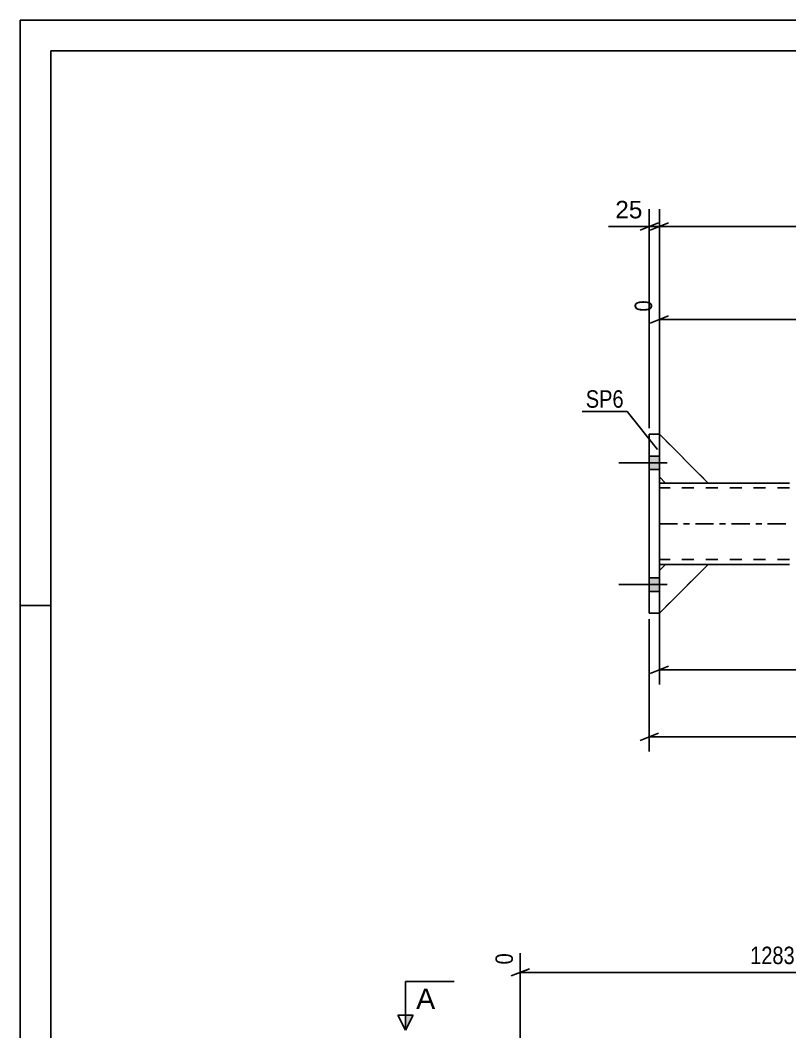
# Model space of a CAD drawing. Header units: millimetres. Extents: x -82 to 1107, y -634 to 207.
# Drawn here: x -82 to 44.2, y 41.1 to 207.1 of the extents above; entities that cross this region are included whole.
import ezdxf

# ---------------------------------------------------------------- set-up
doc = ezdxf.new("R2010")
doc.units = ezdxf.units.MM
doc.linetypes.add('DXK_LINE_DOT2', pattern=[3.9198, 1.9599, -1.9599])
doc.linetypes.add('DXK_LINE_DOT3', pattern=[5.9187, 2.979, -0.9799, 0.9799, -0.9799])
doc.styles.add('Arial', font='ARIAL.TTF', dxfattribs={"height": 0.2})
doc.styles.add('Arial Narrow', font='ARIALN.TTF', dxfattribs={"height": 0.2})

# ---------------------------------------------------------------- blocks, each defined once
blk = doc.blocks.new('Unknown-348435297-1162')
at = {"color": 5, "linetype": 'Continuous'}
for p, q in [((1106.97, 207.06), (-82.03, 207.06)), ((-82.03, 207.06), (-82.03, -633.94)), ((1101.97, 202.06), (-77.03, 202.06)), ((-77.03, 202.06), (-77.03, -628.94)), ((-77.03, 111.06), (-82.03, 111.06))]:
    blk.add_line(p, q, dxfattribs=at)
blk = doc.blocks.new('Part-348435297-2496 - 2361')
at = {"color": 2, "linetype": 'Continuous'}
for p, q in [((23.84, 131.13), (22.84, 131.13)), ((44.18, 131.13), (30.84, 131.13)), ((22.84, 119.39), (22.84, 129.53)), ((23.84, 117.79), (22.84, 117.79)), ((44.18, 117.79), (30.84, 117.79))]:
    blk.add_line(p, q, dxfattribs=at)
at = {"color": 7, "linetype": 'DXK_LINE_DOT2'}
for p, q in [((22.84, 131.13), (22.84, 129.53)), ((22.84, 131.13), (22.84, 130.66)), ((30.84, 131.13), (23.84, 131.13)), ((44.18, 130.33), (22.84, 130.33)), ((22.84, 117.79), (22.84, 119.39)), ((44.18, 118.59), (22.84, 118.59)), ((30.84, 117.79), (23.84, 117.79))]:
    blk.add_line(p, q, dxfattribs=at)
at = {"color": 7, "linetype": 'DXK_LINE_DOT3'}
blk.add_line((22.84, 124.46), (44.18, 124.46), dxfattribs=at)
blk = doc.blocks.new('Part-348435297-2500 - 2361')
at = {"color": 7, "linetype": 'DXK_LINE_DOT2'}
for p, q in [((22.84, 116.79), (23.84, 117.79)), ((30.84, 117.79), (22.84, 109.79)), ((22.84, 109.79), (22.84, 116.79)), ((23.84, 117.79), (30.84, 117.79))]:
    blk.add_line(p, q, dxfattribs=at)
blk = doc.blocks.new('Part-348435297-2503 - 2361')
at = {"color": 2, "linetype": 'Continuous'}
for p, q in [((22.84, 116.79), (23.84, 117.79)), ((30.84, 117.79), (22.84, 109.79)), ((30.84, 117.79), (23.84, 117.79))]:
    blk.add_line(p, q, dxfattribs=at)
at = {"color": 7, "linetype": 'DXK_LINE_DOT2'}
blk.add_line((22.84, 109.79), (22.84, 116.79), dxfattribs=at)
blk = doc.blocks.new('Part-348435297-2506 - 2361')
at = {"color": 7, "linetype": 'DXK_LINE_DOT2'}
for p, q in [((22.84, 116.79), (23.84, 117.79)), ((30.84, 117.79), (22.84, 109.79)), ((22.84, 109.79), (22.84, 116.79)), ((23.84, 117.79), (30.84, 117.79))]:
    blk.add_line(p, q, dxfattribs=at)
blk = doc.blocks.new('Bolt-348435297-2544 - 2361')
at = {"linetype": 'Continuous'}
for points in [[(21.18, 135.56), (21.18, 133.36), (22.84, 133.36), (22.84, 135.56)], [(21.18, 135.56), (21.18, 133.36), (22.84, 133.36), (22.84, 135.56)], [(21.18, 115.56), (21.18, 113.36), (22.84, 113.36), (22.84, 115.56)], [(21.18, 115.56), (21.18, 113.36), (22.84, 113.36), (22.84, 115.56)]]:
    blk.add_hatch(color=1, dxfattribs=at).paths.add_polyline_path(points)
at = {"color": 1, "linetype": 'Continuous'}
for p, q in [((24.11, 134.46), (16.18, 134.46)), ((24.11, 134.46), (16.18, 134.46)), ((22.84, 135.56), (21.18, 135.56)), ((22.84, 135.56), (21.18, 135.56)), ((22.84, 133.36), (21.18, 133.36)), ((22.84, 133.36), (21.18, 133.36)), ((22.84, 115.56), (21.18, 115.56)), ((22.84, 115.56), (21.18, 115.56)), ((24.11, 114.46), (16.18, 114.46)), ((24.11, 114.46), (16.18, 114.46)), ((22.84, 113.36), (21.18, 113.36)), ((22.84, 113.36), (21.18, 113.36))]:
    blk.add_line(p, q, dxfattribs=at)
blk = doc.blocks.new('Part-348435297-2450 - 2361')
at = {"color": 2, "linetype": 'Continuous'}
for p, q in [((21.18, 109.79), (21.18, 139.13)), ((21.18, 139.13), (22.84, 139.13)), ((22.84, 139.13), (22.84, 109.79)), ((22.84, 109.79), (21.18, 109.79))]:
    blk.add_line(p, q, dxfattribs=at)
blk = doc.blocks.new('Part-348435297-2509 - 2361')
at = {"color": 7, "linetype": 'DXK_LINE_DOT2'}
for p, q in [((30.84, 131.13), (22.84, 139.13)), ((22.84, 139.13), (22.84, 132.13)), ((22.84, 132.13), (23.84, 131.13)), ((23.84, 131.13), (30.84, 131.13))]:
    blk.add_line(p, q, dxfattribs=at)
blk = doc.blocks.new('Part-348435297-2512 - 2361')
at = {"color": 2, "linetype": 'Continuous'}
for p, q in [((30.84, 131.13), (22.84, 139.13)), ((22.84, 132.13), (23.84, 131.13)), ((23.84, 131.13), (30.84, 131.13))]:
    blk.add_line(p, q, dxfattribs=at)
at = {"color": 7, "linetype": 'DXK_LINE_DOT2'}
blk.add_line((22.84, 139.13), (22.84, 132.13), dxfattribs=at)
blk = doc.blocks.new('Part-348435297-2515 - 2361')
at = {"color": 7, "linetype": 'DXK_LINE_DOT2'}
for p, q in [((30.84, 131.13), (22.84, 139.13)), ((22.84, 139.13), (22.84, 132.13)), ((22.84, 132.13), (23.84, 131.13)), ((23.84, 131.13), (30.84, 131.13))]:
    blk.add_line(p, q, dxfattribs=at)
blk = doc.blocks.new('StraightDimension-348435297-4439 - 3826')
at = {"color": 7, "linetype": 'Continuous'}
for p, q in [((82.77, -9), (82.77, 63.96)), ((0, 11), (0, 53.98)), ((1.5, 51.45), (-1.5, 50.25)), ((81.27, 50.25), (84.27, 51.45)), ((0, 50.85), (82.77, 50.85))]:
    blk.add_line(p, q, dxfattribs=at)
at = {"color": 0, "linetype": 'Continuous'}
for points in [[(82.17, 64.56), (77.97, 64.56), (77.97, 56.05), (82.17, 56.05)], [(-0.6, 54.58), (-4.8, 54.58), (-4.8, 51.55), (-0.6, 51.55)]]:
    blk.add_wipeout(points, dxfattribs=at)
at = {"color": 0}
blk.add_wipeout([(45.64, 51.6), (45.64, 55.8), (37.13, 55.8), (37.13, 51.6)], dxfattribs=at)
at = {"color": 3, "linetype": 'Continuous', "style": 'Arial Narrow'}
for s, height, p in [('1283', 2.863, (81.57, 56.65)), ('0', 2.86, (-1.2, 52.15))]:
    blk.add_text(s, height=height, rotation=90.0002, dxfattribs=at).set_placement(p)
at = {"color": 3, "style": 'Arial Narrow'}
blk.add_text('1283', height=2.863, dxfattribs=at).set_placement((37.73, 52.2))
blk = doc.blocks.new('StraightDimension-348435297-12422 - 2361')
at = {"color": 7, "linetype": 'Continuous'}
for p, q in [((22.84, 116.79), (22.84, 98.08)), ((137.85, 102.85), (137.85, 98.08)), ((24.34, 101.08), (21.34, 99.88)), ((22.84, 100.48), (137.85, 100.48)), ((136.35, 99.88), (139.35, 101.08))]:
    blk.add_line(p, q, dxfattribs=at)
at = {"color": 0}
blk.add_wipeout([(85.39, 101.23), (85.39, 105.43), (75.3, 105.43), (75.3, 101.23)], dxfattribs=at)
at = {"color": 3, "style": 'Arial'}
blk.add_text('2487', height=2.865, dxfattribs=at).set_placement((75.9, 101.83))
blk = doc.blocks.new('StraightDimension-348435297-7361 - 2361')
at = {"color": 7, "linetype": 'Continuous'}
for p, q in [((137.85, 138.3), (137.85, 166.6)), ((22.84, 132.13), (22.84, 161.11)), ((24.34, 158.58), (21.34, 157.38)), ((22.84, 157.98), (137.85, 157.98)), ((136.35, 157.38), (139.35, 158.58))]:
    blk.add_line(p, q, dxfattribs=at)
at = {"color": 0, "linetype": 'Continuous'}
for points in [[(137.25, 167.2), (133.05, 167.2), (133.05, 158.68), (137.25, 158.68)], [(22.24, 161.71), (18.04, 161.71), (18.04, 158.68), (22.24, 158.68)]]:
    blk.add_wipeout(points, dxfattribs=at)
at = {"color": 0}
blk.add_wipeout([(84.6, 158.73), (84.6, 162.93), (76.09, 162.93), (76.09, 158.73)], dxfattribs=at)
at = {"color": 3, "linetype": 'Continuous', "style": 'Arial Narrow'}
for s, height, p in [('2487', 2.863, (136.65, 159.28)), ('0', 2.86, (21.64, 159.28))]:
    blk.add_text(s, height=height, rotation=90.0002, dxfattribs=at).set_placement(p)
at = {"color": 3, "style": 'Arial Narrow'}
blk.add_text('2487', height=2.863, dxfattribs=at).set_placement((76.69, 159.33))
blk = doc.blocks.new('StraightDimension-348435297-12353 - 2361')
at = {"color": 7, "linetype": 'Continuous'}
for p, q in [((22.84, 140.13), (22.84, 176.06)), ((24.34, 173.81), (21.34, 172.61)), ((22.84, 173.21), (1010.34, 173.21))]:
    blk.add_line(p, q, dxfattribs=at)
blk = doc.blocks.new('StraightDimension-348435297-12354 - 2361')
at = {"color": 7, "linetype": 'Continuous'}
for p, q in [((21.18, 140.13), (21.18, 176.06)), ((22.84, 140.13), (22.84, 176.06)), ((19.68, 172.61), (22.68, 173.81)), ((21.18, 173.21), (22.84, 173.21)), ((24.34, 173.81), (21.34, 172.61))]:
    blk.add_line(p, q, dxfattribs=at)
at = {"color": 0}
blk.add_wipeout([(20.65, 173.96), (20.65, 178.16), (15, 178.16), (15, 173.96)], dxfattribs=at)
at = {"color": 7, "linetype": 'Continuous'}
blk.add_line((21.18, 173.21), (14.48, 173.21), dxfattribs=at)
blk.add_line((21.18, 173.21), (14.48, 173.21), dxfattribs=at)
at = {"color": 3, "style": 'Arial'}
blk.add_text('25', height=2.865, dxfattribs=at).set_placement((15.6, 174.56))
blk = doc.blocks.new('StraightDimension-348435297-12464 - 2361')
at = {"color": 7, "linetype": 'Continuous'}
for p, q in [((21.18, 108.79), (21.18, 87.07)), ((22.68, 90.07), (19.68, 88.87)), ((21.18, 89.47), (1012.01, 89.47))]:
    blk.add_line(p, q, dxfattribs=at)
blk = doc.blocks.new('SectionMark-348435297-5520 - 3826')
at = {"linetype": 'Continuous'}
blk.add_hatch(color=6, dxfattribs=at).paths.add_polyline_path([(-18.81, 43.85), (-17.56, 43.85), (-18.81, 41.35)])
at = {"color": 6, "linetype": 'Continuous'}
for p, q in [((-18.81, 49.35), (-10.81, 49.35)), ((-18.81, 49.35), (-18.81, 41.35)), ((-18.81, 41.35), (-20.06, 43.85)), ((-17.56, 43.85), (-20.06, 43.85)), ((-18.81, 41.35), (-17.56, 43.85))]:
    blk.add_line(p, q, dxfattribs=at)
at = {"color": 0, "linetype": 'Continuous'}
blk.add_wipeout([(-13.95, 44.85), (-13.95, 48.35), (-17.06, 48.35), (-17.06, 44.85)], dxfattribs=at)
at = {"color": 3, "linetype": 'Continuous', "style": 'Arial'}
blk.add_text('A', height=3.34, dxfattribs=at).set_placement((-17.06, 44.85))
blk = doc.blocks.new('Mark-348435297-2446 - 2361')
at = {"color": 0}
blk.add_wipeout([(16.97, 143.49), (16.97, 146.49), (10.76, 146.49), (10.76, 143.49)], dxfattribs=at)
blk.add_wipeout([(16.97, 143.49), (16.97, 146.49), (10.76, 146.49), (10.76, 143.49)], dxfattribs=at)
at = {"color": 30, "linetype": 'Continuous'}
for p in [(10.16, 142.89), (22.5, 136.66)]:
    blk.add_line(p, (17.57, 142.89), dxfattribs=at)
at = {"color": 3, "style": 'Arial Narrow'}
blk.add_text('SP6', height=2.863, dxfattribs=at).set_placement((10.76, 143.49))

msp = doc.modelspace()

# ---------------------------------------------------------------- block references
for name in ['Unknown-348435297-1162', 'Part-348435297-2450 - 2361', 'Part-348435297-2509 - 2361', 'Part-348435297-2512 - 2361', 'Part-348435297-2515 - 2361', 'Bolt-348435297-2544 - 2361', 'Part-348435297-2496 - 2361', 'Part-348435297-2500 - 2361', 'Part-348435297-2503 - 2361', 'Part-348435297-2506 - 2361']:
    msp.add_blockref(name, (0, 0))

# ---------------------------------------------------------------- next in the draw order: block references
for name in ['StraightDimension-348435297-7361 - 2361', 'StraightDimension-348435297-12422 - 2361', 'StraightDimension-348435297-4439 - 3826']:
    msp.add_blockref(name, (0, 0))

# ---------------------------------------------------------------- next in the draw order: block references
for name in ['StraightDimension-348435297-12353 - 2361', 'StraightDimension-348435297-12464 - 2361', 'SectionMark-348435297-5520 - 3826']:
    msp.add_blockref(name, (0, 0))

# ---------------------------------------------------------------- next in the draw order: block references
msp.add_blockref('StraightDimension-348435297-12354 - 2361', (0, 0))

# ---------------------------------------------------------------- next in the draw order: block references
msp.add_blockref('Mark-348435297-2446 - 2361', (0, 0))

doc.saveas('drawing.dxf')
